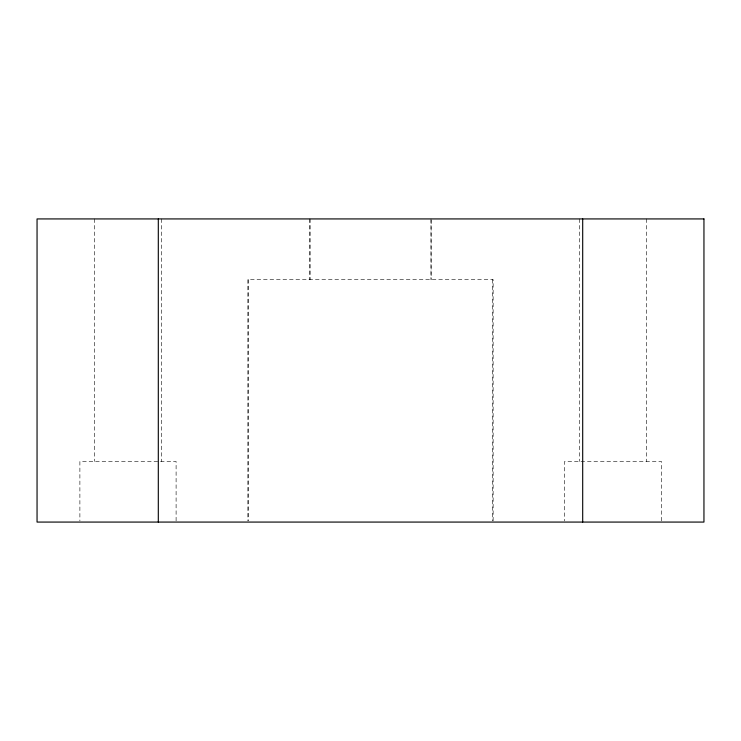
<?xml version="1.0" encoding="UTF-8"?>
<svg xmlns="http://www.w3.org/2000/svg" width="741" height="741" viewBox="0 0 741 741"><rect width="100%" height="100%" fill="white"/><g stroke="black" fill="none" stroke-linecap="round" stroke-linejoin="round"><path stroke-width="0.56" stroke-dasharray="3.71 2.78" d="M661.454 520.923L661.454 461.439L564.568 461.439L564.568 520.923M646.356 218.928L646.356 461.439M579.666 218.928L579.666 461.439M493.135 520.914L493.135 279.561L247.865 279.561L247.865 520.914M492.506 279.561L492.506 520.914M431.123 220.077L431.123 279.561M430.993 218.928L430.993 279.561M310.007 218.928L310.007 279.561M309.877 218.928L309.877 279.561M248.494 279.561L248.494 520.914M176.099 520.923L176.099 461.439L79.889 461.439L79.889 520.923M161.316 218.928L161.316 461.439M94.663 218.928L94.663 461.439"/><path stroke-width="1.11" d="M582.695 218.928L582.695 522.072M158.305 218.928L158.305 522.072M703.95 218.928L37.05 218.928L37.05 522.072L703.95 522.072L703.95 218.928"/></g></svg>
